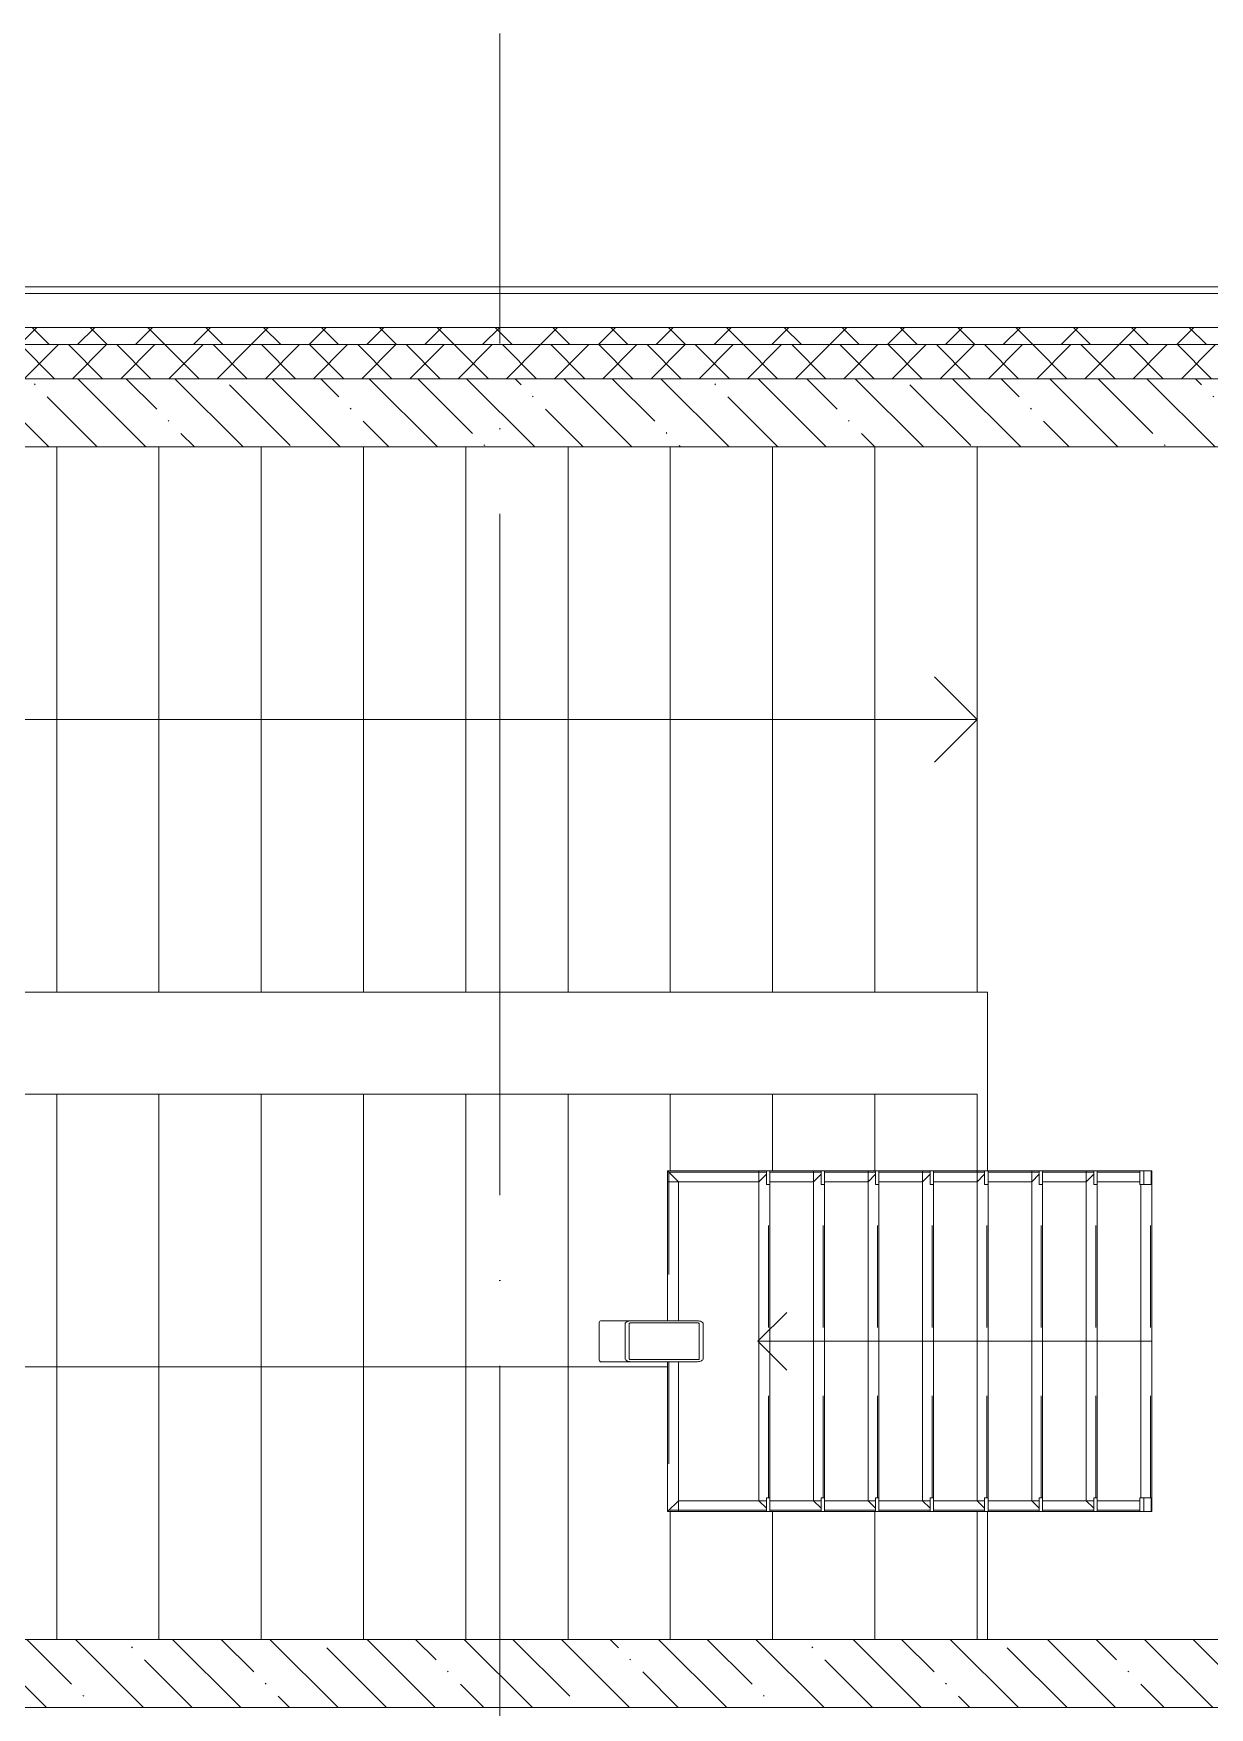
# Model space of a CAD drawing. Header units: millimetres. Extents: x -68946 to 690821, y -552984 to 293768.
# Drawn here: x -306 to 3143, y -204566 to -199653 of the extents above; entities that cross this region are included whole.
import ezdxf

# ---------------------------------------------------------------- set-up
doc = ezdxf.new("R2010")
doc.units = ezdxf.units.MM
doc.linetypes.add('ADSK_Линия сетки', pattern=[2500, 2000, -250, 0, -250])
doc.linetypes.add('ADSK_Невидимые', pattern=[500, 300, -200])
for name, color, linetype, lineweight in [('A-DETL-____-THIN', 250, 'Continuous', 9), ('A-FLOR-____-OTLN', 250, 'Continuous', 9), ('A-GENM-____-HDLN', 250, 'ADSK_Невидимые', 9), ('A-GENM-____-MCUT', 250, 'Continuous', 25), ('A-GENM-____-OTLN', 250, 'Continuous', 9), ('A-WALL-____-MCUT', 250, 'Continuous', 13), ('A-WALL-____-PATT', 250, 'Continuous', 13), ('A-WALL-FNSH-MCUT', 250, 'Continuous', 13), ('S-GRID-____-OTLN', 250, 'Continuous', 9), ('S-STRS-____-OTLN', 250, 'Continuous', 5)]:
    doc.layers.add(name, color=color, linetype=linetype, lineweight=lineweight)
pattern_1 = [(135, (-3188.22, -259241.39), (-142.5612, -142.5612), []), (135, (-3045.66, -259241.39), (-142.5612, -142.5612), [252.016, -50.403, 3.353, -47.05])]

# ---------------------------------------------------------------- blocks, each defined once
blk = doc.blocks.new('ОМ_Труба_ГОСТ 8639-82 - ОМ_Труба_ГОСТ 8639-82-25160815-АР1_Маркировочный план 3 этажа')
at = {"layer": 'A-GENM-____-OTLN', "lineweight": 5}
for p, q in [((4540.9, 55699), (4540.9, 55801)), ((4634.8, 55810), (4545.6, 55810)), ((4617.6, 55699), (4617.6, 55801)), ((4629.1, 55801), (4629.1, 55699)), ((4634.8, 55810), (4829.4, 55810)), ((4829.4, 55804), (4634.8, 55804)), ((4835.1, 55699), (4835.1, 55801)), ((4846.6, 55801), (4846.6, 55699)), ((4545.6, 55690), (4634.8, 55690)), ((4634.8, 55696), (4829.4, 55696)), ((4829.4, 55690), (4634.8, 55690))]:
    blk.add_line(p, q, dxfattribs=at)
at = {"layer": 'A-GENM-____-OTLN', "lineweight": 5, "flags": 128}
for points in [[(4617.6, 55801), (4618, 55802.8), (4618.9, 55804.4), (4620.5, 55806), (4622.7, 55807.4), (4625.3, 55808.5), (4628.2, 55809.3), (4631.5, 55809.8), (4634.8, 55810)], [(4634.8, 55804), (4633.7, 55803.9), (4632.6, 55803.8), (4631.6, 55803.5), (4630.8, 55803.1), (4630, 55802.7), (4629.5, 55802.1), (4629.2, 55801.6), (4629.1, 55801)], [(4829.4, 55810), (4832.8, 55809.8), (4836, 55809.3), (4839, 55808.5), (4841.6, 55807.4), (4843.7, 55806), (4845.3, 55804.4), (4846.3, 55802.8), (4846.6, 55801)], [(4835.1, 55801), (4835, 55801.6), (4834.7, 55802.1), (4834.2, 55802.7), (4833.5, 55803.1), (4832.6, 55803.5), (4831.6, 55803.8), (4830.5, 55803.9), (4829.4, 55804)], [(4634.8, 55690), (4631.5, 55690.2), (4628.2, 55690.7), (4625.3, 55691.5), (4622.7, 55692.6), (4620.5, 55694), (4618.9, 55695.6), (4618, 55697.2), (4617.6, 55699)], [(4629.1, 55699), (4629.2, 55698.4), (4629.5, 55697.9), (4630, 55697.3), (4630.8, 55696.9), (4631.6, 55696.5), (4632.6, 55696.2), (4633.7, 55696.1), (4634.8, 55696)], [(4846.6, 55699), (4846.3, 55697.2), (4845.3, 55695.6), (4843.7, 55694), (4841.6, 55692.6), (4839, 55691.5), (4836, 55690.7), (4832.8, 55690.2), (4829.4, 55690)], [(4829.4, 55696), (4830.5, 55696.1), (4831.6, 55696.2), (4832.6, 55696.5), (4833.5, 55696.9), (4834.2, 55697.3), (4834.7, 55697.9), (4835, 55698.4), (4835.1, 55699)]]:
    blk.add_lwpolyline(points, dxfattribs=at)
at = {"layer": 'A-GENM-____-OTLN', "lineweight": 5}
for centre, start_param, end_param in [((4545.6, 55801), 0, 1.570796), ((4545.6, 55699), 1.570796, 3.141593)]:
    blk.add_ellipse(centre, major_axis=(0, 9), ratio=0.524097, start_param=start_param, end_param=end_param, dxfattribs=at)
blk = doc.blocks.new('ОМ_Уголок_ГОСТ 8509-93 - ОМ_Уголок_ГОСТ 8509-93-25102386-АР1_Маркировочный план 3 этажа')
at = {"layer": 'A-GENM-____-HDLN'}
for p, q in [((4, -4), (440, -4)), ((560, -4), (996, -4))]:
    blk.add_line(p, q, dxfattribs=at)
at = {"layer": 'A-GENM-____-OTLN', "lineweight": 5}
for p, q in [((440, 0), (0, 0)), ((32, -32), (0, 0)), ((32, -32), (440, -32)), ((1000, 0), (560, 0)), ((560, -32), (1000, -32)), ((1000, -32), (1000, 0))]:
    blk.add_line(p, q, dxfattribs=at)
blk = doc.blocks.new('ОМ_Уголок_ГОСТ 8509-93 - ОМ_Уголок_ГОСТ 8509-93-V5-АР1_Маркировочный план 3 этажа')
at = {"layer": 'A-GENM-____-HDLN'}
blk.add_line((40, -4), (960, -4), dxfattribs=at)
at = {"layer": 'A-GENM-____-OTLN', "lineweight": 5}
for p, q in [((32, -32), (10, -10)), ((32, -32), (1000, -32)), ((960, 0), (40, 0)), ((1000, -32), (1000, -10))]:
    blk.add_line(p, q, dxfattribs=at)
blk = doc.blocks.new('ОМ_Уголок_ГОСТ 8509-93 - ОМ_Уголок_ГОСТ 8509-93-25102387-АР1_Маркировочный план 3 этажа')
at = {"layer": 'A-GENM-____-HDLN'}
blk.add_line((10, -4), (296, -4), dxfattribs=at)
at = {"layer": 'A-GENM-____-OTLN', "lineweight": 5}
for p, q in [((300, 0), (10, 0)), ((32, -32), (10, -10)), ((32, -32), (300, -32)), ((300, -32), (300, 0))]:
    blk.add_line(p, q, dxfattribs=at)
blk = doc.blocks.new('ОМ_Уголок_ГОСТ 8509-93 - ОМ_Уголок_ГОСТ 8509-93-V6-АР1_Маркировочный план 3 этажа')
at = {"layer": 'A-GENM-____-HDLN'}
blk.add_line((4, -4), (290, -4), dxfattribs=at)
at = {"layer": 'A-GENM-____-OTLN', "lineweight": 5}
for p, q in [((290, 0), (0, 0)), ((32, -32), (0, 0)), ((32, -32), (290, -32))]:
    blk.add_line(p, q, dxfattribs=at)
blk = doc.blocks.new('ОМ_Уголок_ГОСТ 8509-93 - ОМ_Уголок_ГОСТ 8509-93-V8-АР1_Маркировочный план 3 этажа')
at = {"layer": 'A-GENM-____-HDLN'}
blk.add_line((10, -4), (160, -4), dxfattribs=at)
at = {"layer": 'A-GENM-____-OTLN', "lineweight": 5}
for p, q in [((160, 0), (10, 0)), ((32, -32), (10, -10)), ((32, -32), (160, -32))]:
    blk.add_line(p, q, dxfattribs=at)
blk = doc.blocks.new('ОМ_Уголок_ГОСТ 8509-93 - ОМ_Уголок_ГОСТ 8509-93-V9-АР1_Маркировочный план 3 этажа')
at = {"layer": 'A-GENM-____-HDLN'}
blk.add_line((140, -4), (290, -4), dxfattribs=at)
at = {"layer": 'A-GENM-____-OTLN', "lineweight": 5}
for p, q in [((290, 0), (140, 0)), ((140, -32), (290, -32))]:
    blk.add_line(p, q, dxfattribs=at)
blk = doc.blocks.new('ОМ_Уголок_ГОСТ 8509-93 - ОМ_Уголок_ГОСТ 8509-93-V10-АР1_Маркировочный план 3 этажа')
at = {"layer": 'A-GENM-____-HDLN'}
blk.add_line((40, -4), (960, -4), dxfattribs=at)
at = {"layer": 'A-GENM-____-OTLN', "lineweight": 5}
for p, q in [((960, 0), (40, 0)), ((40, -32), (960, -32))]:
    blk.add_line(p, q, dxfattribs=at)
blk = doc.blocks.new('ОМ_Уголок_ГОСТ 8509-93 - ОМ_Уголок_ГОСТ 8509-93-V11-АР1_Маркировочный план 3 этажа')
at = {"layer": 'A-GENM-____-HDLN'}
blk.add_line((34.6, -4), (160, -4), dxfattribs=at)
at = {"layer": 'A-GENM-____-OTLN', "lineweight": 5}
for p, q in [((160, 0), (34.6, 0)), ((34.6, -32), (160, -32))]:
    blk.add_line(p, q, dxfattribs=at)
blk = doc.blocks.new('ОМ_Уголок_ГОСТ 8509-93 - ОМ_Уголок_ГОСТ 8509-93-V12-АР1_Маркировочный план 3 этажа')
at = {"layer": 'A-GENM-____-HDLN'}
blk.add_line((140, -4), (265.4, -4), dxfattribs=at)
at = {"layer": 'A-GENM-____-OTLN', "lineweight": 5}
for p, q in [((265.4, 0), (140, 0)), ((140, -32), (265.4, -32))]:
    blk.add_line(p, q, dxfattribs=at)
blk = doc.blocks.new('ОМ_Полоса_Трапеция прямоугольная_Прокат_ГОСТ 103-2006 - ОМ_Полоса_Трапеция прямоугольная_Прокат_ГОСТ 103-2006-25167889-АР1_Маркировочный план 3 этажа')
at = {"layer": 'A-GENM-____-OTLN', "lineweight": 5}
for p, q in [((5032.1, 55290), (5042.1, 55290)), ((5032.1, 55250), (5032.1, 55290)), ((5042.1, 55290), (5042.1, 55250)), ((5042.1, 55250), (5032.1, 55250))]:
    blk.add_line(p, q, dxfattribs=at)
blk = doc.blocks.new('ОМ_Полоса_Трапеция прямоугольная_Прокат_ГОСТ 103-2006 - ОМ_Полоса_Трапеция прямоугольная_Прокат_ГОСТ 103-2006-V13-АР1_Маркировочный план 3 этажа')
at = {"layer": 'A-GENM-____-MCUT', "lineweight": 5}
for p, q in [((5682.1, 55290), (5672.1, 55290)), ((5672.1, 55290), (5672.1, 55250)), ((5682.1, 55250), (5682.1, 55290)), ((5672.1, 55250), (5682.1, 55250))]:
    blk.add_line(p, q, dxfattribs=at)
blk = doc.blocks.new('ОМ_Полоса_Трапеция прямоугольная_Прокат_ГОСТ 103-2006 - ОМ_Полоса_Трапеция прямоугольная_Прокат_ГОСТ 103-2006-V14-АР1_Маркировочный план 3 этажа')
at = {"layer": 'A-GENM-____-MCUT', "lineweight": 5}
for p, q in [((5842.1, 55290), (5832.1, 55290)), ((5832.1, 55290), (5832.1, 55250)), ((5842.1, 55250), (5842.1, 55290)), ((5832.1, 55250), (5842.1, 55250))]:
    blk.add_line(p, q, dxfattribs=at)
blk = doc.blocks.new('ОМ_Полоса_Трапеция прямоугольная_Прокат_ГОСТ 103-2006 - ОМ_Полоса_Трапеция прямоугольная_Прокат_ГОСТ 103-2006-V15-АР1_Маркировочный план 3 этажа')
at = {"layer": 'A-GENM-____-MCUT', "lineweight": 5}
for p, q in [((6002.1, 55290), (5992.1, 55290)), ((5992.1, 55290), (5992.1, 55250)), ((6002.1, 55250), (6002.1, 55290)), ((5992.1, 55250), (6002.1, 55250))]:
    blk.add_line(p, q, dxfattribs=at)
blk = doc.blocks.new('ОМ_Полоса_Прокат_ГОСТ 103-2006 - ОМ_Полоса_Прокат_ГОСТ 103-2006-25164144-АР1_Маркировочный план 3 этажа')
at = {"layer": 'A-GENM-____-OTLN', "lineweight": 5}
for p, q in [((6162.1, 55290), (6160.6, 55290)), ((6162.1, 55250), (6162.1, 55290)), ((6160.6, 55250), (6162.1, 55250))]:
    blk.add_line(p, q, dxfattribs=at)
blk = doc.blocks.new('ОМ_Полоса_Прокат_ГОСТ 103-2006 - ОМ_Полоса_Прокат_ГОСТ 103-2006-37318159-АР1_Маркировочный план 3 этажа')
at = {"layer": 'A-GENM-____-MCUT', "lineweight": 5}
for p, q in [((6139.2, 55290), (6127.5, 55290)), ((6127.5, 55290), (6127.5, 55250)), ((6139.2, 55250), (6139.2, 55290)), ((6127.5, 55250), (6139.2, 55250))]:
    blk.add_line(p, q, dxfattribs=at)
at = {"layer": 'A-GENM-____-OTLN', "lineweight": 5}
for p, q in [((6139.2, 55290), (6160.6, 55290)), ((6160.6, 55290), (6160.6, 55250)), ((6160.6, 55250), (6139.2, 55250))]:
    blk.add_line(p, q, dxfattribs=at)
blk = doc.blocks.new('ОМ_Полоса_Трапеция прямоугольная_Прокат_ГОСТ 103-2006 - ОМ_Полоса_Трапеция прямоугольная_Прокат_ГОСТ 103-2006-25167845-АР1_Маркировочный план 3 этажа')
at = {"layer": 'A-GENM-____-OTLN', "lineweight": 5}
for p, q in [((5032.1, 56210), (5032.1, 56250)), ((5032.1, 56250), (5042.1, 56250)), ((5042.1, 56210), (5032.1, 56210)), ((5042.1, 56250), (5042.1, 56210))]:
    blk.add_line(p, q, dxfattribs=at)
blk = doc.blocks.new('ОМ_Полоса_Трапеция прямоугольная_Прокат_ГОСТ 103-2006 - ОМ_Полоса_Трапеция прямоугольная_Прокат_ГОСТ 103-2006-V16-АР1_Маркировочный план 3 этажа')
at = {"layer": 'A-GENM-____-MCUT', "lineweight": 5}
for p, q in [((5682.1, 56250), (5672.1, 56250)), ((5672.1, 56250), (5672.1, 56210)), ((5672.1, 56210), (5682.1, 56210)), ((5682.1, 56210), (5682.1, 56250))]:
    blk.add_line(p, q, dxfattribs=at)
blk = doc.blocks.new('ОМ_Полоса_Трапеция прямоугольная_Прокат_ГОСТ 103-2006 - ОМ_Полоса_Трапеция прямоугольная_Прокат_ГОСТ 103-2006-V17-АР1_Маркировочный план 3 этажа')
at = {"layer": 'A-GENM-____-MCUT', "lineweight": 5}
for p, q in [((5842.1, 56250), (5832.1, 56250)), ((5832.1, 56250), (5832.1, 56210)), ((5832.1, 56210), (5842.1, 56210)), ((5842.1, 56210), (5842.1, 56250))]:
    blk.add_line(p, q, dxfattribs=at)
blk = doc.blocks.new('ОМ_Полоса_Трапеция прямоугольная_Прокат_ГОСТ 103-2006 - ОМ_Полоса_Трапеция прямоугольная_Прокат_ГОСТ 103-2006-V18-АР1_Маркировочный план 3 этажа')
at = {"layer": 'A-GENM-____-MCUT', "lineweight": 5}
for p, q in [((6002.1, 56250), (5992.1, 56250)), ((5992.1, 56250), (5992.1, 56210)), ((5992.1, 56210), (6002.1, 56210)), ((6002.1, 56210), (6002.1, 56250))]:
    blk.add_line(p, q, dxfattribs=at)
blk = doc.blocks.new('ОМ_Полоса_Прокат_ГОСТ 103-2006 - ОМ_Полоса_Прокат_ГОСТ 103-2006-25164100-АР1_Маркировочный план 3 этажа')
at = {"layer": 'A-GENM-____-OTLN', "lineweight": 5}
for p, q in [((6162.1, 56250), (6160.6, 56250)), ((6160.6, 56210), (6162.1, 56210)), ((6162.1, 56210), (6162.1, 56250))]:
    blk.add_line(p, q, dxfattribs=at)
blk = doc.blocks.new('ОМ_Полоса_Прокат_ГОСТ 103-2006 - ОМ_Полоса_Прокат_ГОСТ 103-2006-37318203-АР1_Маркировочный план 3 этажа')
at = {"layer": 'A-GENM-____-MCUT', "lineweight": 5}
for p, q in [((6139.2, 56250), (6127.5, 56250)), ((6127.5, 56250), (6127.5, 56210)), ((6127.5, 56210), (6139.2, 56210)), ((6139.2, 56210), (6139.2, 56250))]:
    blk.add_line(p, q, dxfattribs=at)
at = {"layer": 'A-GENM-____-OTLN', "lineweight": 5}
for p, q in [((6139.2, 56250), (6160.6, 56250)), ((6160.6, 56210), (6139.2, 56210)), ((6160.6, 56250), (6160.6, 56210))]:
    blk.add_line(p, q, dxfattribs=at)

msp = doc.modelspace()

# ---------------------------------------------------------------- hatches: boundary and pattern name
at = {"layer": 'A-WALL-____-PATT', "lineweight": 15, "true_color": 0x000000}
h = msp.add_hatch(dxfattribs=at)
h.set_pattern_fill('FP_16', color=18, style=0, pattern_type=2)
h.set_pattern_definition([(135, (-3188.22, -259241.39), (-84.85281, -84.85281), []), (225, (-3188.22, -259241.39), (84.85281, -84.85281), [])])
h.paths.add_polyline_path([(59832.0058, -200566.3892), (66071.7763, -200566.3892), (66071.7763, -200516.3892), (59832.0058, -200516.3892)])
h.paths.add_polyline_path([(58281.5715, -200566.3892), (58632.0058, -200566.3892), (58632.0058, -200516.3892), (57981.7763, -200516.3892), (57981.7763, -200566.3892), (58109.3968, -200566.3892)])
h.paths.add_polyline_path([(56379.2388, -200566.3892), (57081.7763, -200566.3892), (57081.7763, -200516.3892), (49662.0053, -200516.3892), (49662.0053, -200566.3892), (54072.3616, -200566.3892)])
h.paths.add_polyline_path([(47762.0053, -200566.3892), (48412.0053, -200566.3892), (48412.0053, -200516.3892), (47762.0053, -200516.3892)])
h.paths.add_polyline_path([(46461.7544, -200566.3892), (46862.0053, -200566.3892), (46862.0053, -200516.3892), (45362.0053, -200516.3892), (45362.0053, -200566.3892), (46361.3368, -200566.3892)])
h.paths.add_polyline_path([(42537.9752, -200566.3892), (42562.0053, -200566.3892), (42562.0053, -200516.3892), (41012.0053, -200516.3892), (41012.0053, -200566.3892), (42161.7544, -200566.3892)])
h.paths.add_polyline_path([(37361.5805, -200566.3892), (38212.0053, -200566.3892), (38212.0053, -200516.3892), (36662.0053, -200516.3892), (36662.0053, -200566.3892)])
h.paths.add_polyline_path([(33310.4662, -200566.3892), (33861.7763, -200566.3892), (33861.7763, -200516.3892), (32312.0053, -200516.3892), (32312.0053, -200566.3892), (33161.7544, -200566.3892)])
h.paths.add_polyline_path([(34761.7763, -200566.3892), (35412.0053, -200566.3892), (35412.0053, -200516.3892), (34761.7763, -200516.3892)])
h.paths.add_polyline_path([(28696.7116, -200566.3892), (29512.0053, -200566.3892), (29512.0053, -200516.3892), (27961.7763, -200516.3892), (27961.7763, -200566.3892), (28636.7763, -200566.3892)])
h.paths.add_polyline_path([(23686.7763, -200566.3892), (25161.7763, -200566.3892), (25161.7763, -200516.3892), (20706.7763, -200516.3892), (20706.7763, -200566.3892), (21936.7763, -200566.3892)])
h.paths.add_polyline_path([(19456.7763, -200566.3892), (19456.7763, -200516.3892), (18716.7544, -200516.3892), (18716.7544, -200566.3892), (18892.4832, -200566.3892)])
h.paths.add_polyline_path([(11395.1321, -200566.3892), (17816.7544, -200566.3892), (17816.7544, -200516.3892), (9561.7544, -200516.3892), (9561.7544, -200566.3892), (10818.4128, -200566.3892)])
h.paths.add_polyline_path([(6661.7983, -200566.3892), (6761.7544, -200566.3892), (6761.7544, -200516.3892), (5561.7544, -200516.3892), (5561.7544, -200566.3892), (6541.7983, -200566.3892)])
h.paths.add_polyline_path([(2486.8039, -200566.3892), (4361.7544, -200566.3892), (4361.7544, -200516.3892), (-3538.2456, -200516.3892), (-3538.2456, -200566.3892), (2461.8039, -200566.3892)])
h = msp.add_hatch(dxfattribs=at)
h.set_pattern_fill('FP_17', color=18, style=0, pattern_type=2)
h.set_pattern_definition([(45, (-3188.22, -259241.39), (-70.71068, 70.71068), []), (135, (-3188.22, -259241.39), (-70.71068, -70.71068), [])])
h.paths.add_polyline_path([(17162.3253, -200666.3892), (17816.7544, -200666.3283), (17816.7544, -200566.3892), (9561.7544, -200566.3892), (9561.7544, -200666.3892), (14855.448, -200666.3892)])
h.paths.add_polyline_path([(63299.8706, -200666.3892), (66001.7763, -200666.3283), (66001.7763, -200599.7225), (66071.7763, -200566.3892), (59832.0058, -200566.3892), (59832.0058, -200666.3892), (60561.7544, -200666.3892)])
h.paths.add_polyline_path([(58632.0058, -200666.3892), (58632.0058, -200566.3892), (57981.7763, -200566.3892), (57981.7763, -200666.3892), (58109.3968, -200666.3892)])
h.paths.add_polyline_path([(50291.7763, -200666.3892), (57081.7763, -200666.3283), (57081.7763, -200566.3892), (49662.0053, -200566.3892), (49662.0053, -200666.3892)])
h.paths.add_polyline_path([(46862.0053, -200666.3892), (46862.0053, -200566.3892), (45362.0053, -200566.3892), (45362.0053, -200666.3892), (46861.7544, -200666.388)])
h.paths.add_polyline_path([(48412.0053, -200666.3892), (48412.0053, -200566.3892), (47762.0053, -200566.3892), (47762.0053, -200666.3892)])
h.paths.add_polyline_path([(42562.0053, -200666.3892), (42562.0053, -200566.3892), (41012.0053, -200566.3892), (41012.0053, -200666.3892), (42561.7544, -200666.388)])
h.paths.add_polyline_path([(37561.5805, -200666.3892), (38212.0053, -200666.3283), (38212.0053, -200566.3892), (36662.0053, -200566.3892), (36662.0053, -200666.3892), (37475.0852, -200666.3892)])
h.paths.add_polyline_path([(33861.7763, -200666.3892), (33861.7763, -200566.3892), (32312.0053, -200566.3892), (32312.0053, -200666.3892), (33310.4662, -200666.3892)])
h.paths.add_polyline_path([(35412.0053, -200666.3892), (35412.0053, -200566.3892), (34761.7763, -200566.3892), (34761.7763, -200666.3892)])
h.paths.add_polyline_path([(29446.7763, -200666.3892), (29512.0053, -200666.3283), (29512.0053, -200566.3892), (27961.7763, -200566.3892), (27961.7763, -200666.3892), (28696.7116, -200666.3892)])
h.paths.add_polyline_path([(23886.7763, -200666.3892), (25161.7763, -200666.3283), (25161.7763, -200566.3892), (20706.7763, -200566.3892), (20706.7763, -200666.3892), (23886.7577, -200666.3886)])
h.paths.add_polyline_path([(18716.7544, -200666.3892), (19456.7763, -200666.3283), (19456.7763, -200566.3892), (18716.7544, -200566.3892), (18716.7544, -200666.3283)])
h.paths.add_polyline_path([(6761.7544, -200666.3892), (6761.7544, -200566.3892), (5561.7544, -200566.3892), (5561.7544, -200666.3892), (6661.7983, -200666.3892)])
h.paths.add_polyline_path([(2461.8039, -200666.3892), (4361.7544, -200666.3892), (4361.7544, -200566.3892), (-3488.2456, -200566.3892), (-3488.2456, -200666.3892), (-1292.6929, -200666.3892)])
h = msp.add_hatch(dxfattribs=at)
h.set_pattern_fill('FP_24', color=18, style=0, pattern_type=2)
h.set_pattern_definition(pattern_1)
h.paths.add_polyline_path([(-1438.1961, -200866.3892), (4361.7544, -200866.3892), (4361.7544, -200666.3892), (-3193.2237, -200666.3892), (-3193.2237, -200866.3892), (-3188.1847, -200866.3892)])
h.paths.add_polyline_path([(5627.9389, -200866.3892), (5711.7763, -200866.3892), (5711.7763, -200666.3892), (5561.7544, -200666.3892), (5561.7544, -200866.3892)])
h = msp.add_hatch(dxfattribs=at)
h.set_pattern_fill('FP_24', color=18, style=0, pattern_type=2)
h.set_pattern_definition(pattern_1)
h.paths.add_polyline_path([(2167.623, -204566.3886), (3871.7763, -204566.3886), (3871.7763, -204366.3886), (-3388.1847, -204366.3886), (-3388.1847, -204566.3886), (1014.1844, -204566.3886)])
h.paths.add_polyline_path([(5700.9655, -204566.3886), (5711.7763, -204566.3886), (5711.7763, -204366.3886), (5511.7763, -204366.3886), (5511.7763, -204566.3886), (5627.9389, -204566.3886)])

# ---------------------------------------------------------------- linework, layer by layer
at = {"layer": 'A-DETL-____-THIN', "color": 18, "true_color": 0x000000}
for p, q in [((1818.3702, -203491.3892), (1903.2231, -203406.5364)), ((2973.8877, -203491.3892), (1818.3702, -203491.3892)), ((1818.3702, -203491.3892), (1903.2231, -203576.242))]:
    msp.add_line(p, q, dxfattribs=at)
at = {"layer": 'A-FLOR-____-OTLN', "color": 18, "lineweight": 5, "true_color": 0x000000}
for p, q in [((2461.8039, -200866.3892), (2461.8039, -202466.3892)), ((2461.8039, -202466.3892), (2491.7763, -202466.3892)), ((2491.7763, -202466.3892), (2491.7763, -202991.3892)), ((2491.7763, -203991.3892), (2491.7763, -204366.3886))]:
    msp.add_line(p, q, dxfattribs=at)
at = {"layer": 'A-WALL-____-MCUT', "color": 18, "lineweight": 15, "true_color": 0x000000}
for p, q in [((4361.7544, -200416.3892), (-3638.2456, -200416.3892)), ((4361.7544, -200516.3892), (-3538.2456, -200516.3892)), ((4361.7544, -200566.3892), (-3488.2456, -200566.3892)), ((4361.7544, -200666.3892), (-3193.2237, -200666.3892)), ((-3193.2237, -200866.3892), (4361.7544, -200866.3892)), ((3841.7763, -204366.3886), (-3188.1847, -204366.3886)), ((-3388.1847, -204566.3886), (3841.7763, -204566.3886))]:
    msp.add_line(p, q, dxfattribs=at)
at = {"layer": 'A-WALL-FNSH-MCUT', "lineweight": 15}
msp.add_line((4361.7544, -200396.3892), (-3658.2456, -200396.3892), dxfattribs=at)
at = {"layer": 'S-GRID-____-OTLN', "color": 18, "linetype": 'ADSK_Линия сетки', "true_color": 0x000000}
for p, q in [((1061.7763, -220563.733), (1061.7763, -199653.1503)), ((-6757.7749, -200866.3886), (70471.963, -200866.3886))]:
    msp.add_line(p, q, dxfattribs=at)
at = {"layer": 'S-STRS-____-OTLN', "color": 18, "true_color": 0x000000}
for p, q in [((-238.1961, -200866.3892), (-238.1961, -202466.3892)), ((-238.1961, -200866.3892), (-238.1961, -202466.3892)), ((61.8039, -200866.3892), (61.8039, -202466.3892)), ((61.8039, -200866.3892), (61.8039, -202466.3892)), ((361.8039, -200866.3892), (361.8039, -202466.3892)), ((361.8039, -200866.3892), (361.8039, -202466.3892)), ((661.8039, -200866.3892), (661.8039, -202466.3892)), ((661.8039, -200866.3892), (661.8039, -202466.3892)), ((961.8039, -200866.3892), (961.8039, -202466.3892)), ((961.8039, -200866.3892), (961.8039, -202466.3892)), ((1261.8039, -200866.3892), (1261.8039, -202466.3892)), ((1261.8039, -200866.3892), (1261.8039, -202466.3892)), ((1561.8039, -200866.3892), (1561.8039, -202466.3892)), ((1561.8039, -200866.3892), (1561.8039, -202466.3892)), ((1861.8039, -200866.3892), (1861.8039, -202466.3892)), ((1861.8039, -200866.3892), (1861.8039, -202466.3892)), ((2161.8039, -200866.3892), (2161.8039, -202466.3892)), ((2161.8039, -200866.3892), (2161.8039, -202466.3892)), ((2461.8039, -200866.3892), (2461.8039, -202466.3892)), ((-538.1961, -202466.3892), (-238.1961, -202466.3892)), ((-238.1961, -202466.3892), (61.8039, -202466.3892)), ((61.8039, -202466.3892), (361.8039, -202466.3892)), ((361.8039, -202466.3892), (661.8039, -202466.3892)), ((661.8039, -202466.3892), (961.8039, -202466.3892)), ((961.8039, -202466.3892), (1261.8039, -202466.3892)), ((1261.8039, -202466.3892), (1561.8039, -202466.3892)), ((1561.8039, -202466.3892), (1861.8039, -202466.3892)), ((1861.8039, -202466.3892), (2161.8039, -202466.3892)), ((2161.8039, -202466.3892), (2461.8039, -202466.3892)), ((-238.1961, -202766.3886), (-538.1961, -202766.3886)), ((61.8039, -202766.3886), (-238.1961, -202766.3886)), ((-238.1961, -204366.3886), (-238.1961, -202766.3886)), ((-238.1961, -204366.3886), (-238.1961, -202766.3886)), ((361.8039, -202766.3886), (61.8039, -202766.3886)), ((61.8039, -204366.3886), (61.8039, -202766.3886)), ((61.8039, -204366.3886), (61.8039, -202766.3886)), ((661.8039, -202766.3886), (361.8039, -202766.3886)), ((361.8039, -204366.3886), (361.8039, -202766.3886)), ((361.8039, -204366.3886), (361.8039, -202766.3886)), ((961.8039, -202766.3886), (661.8039, -202766.3886)), ((661.8039, -204366.3886), (661.8039, -202766.3886)), ((661.8039, -204366.3886), (661.8039, -202766.3886)), ((1261.8039, -202766.3886), (961.8039, -202766.3886)), ((961.8039, -204366.3886), (961.8039, -202766.3886)), ((961.8039, -204366.3886), (961.8039, -202766.3886)), ((1561.8039, -202766.3886), (1261.8039, -202766.3886)), ((1261.8039, -204366.3886), (1261.8039, -202766.3886)), ((1261.8039, -204366.3886), (1261.8039, -202766.3886)), ((1861.8039, -202766.3886), (1561.8039, -202766.3886)), ((1561.8039, -202991.3892), (1561.8039, -202766.3886)), ((1561.8039, -202991.3892), (1561.8039, -202766.3886)), ((2161.8039, -202766.3886), (1861.8039, -202766.3886)), ((1861.8039, -202991.3892), (1861.8039, -202766.3886)), ((1861.8039, -202991.3892), (1861.8039, -202766.3886)), ((2461.8039, -202766.3886), (2161.8039, -202766.3886)), ((2161.8039, -202991.3892), (2161.8039, -202766.3886)), ((2161.8039, -202991.3892), (2161.8039, -202766.3886)), ((2461.8039, -202991.3892), (2461.8039, -202766.3886)), ((2461.8039, -202991.3892), (2461.8039, -202766.3886)), ((1561.8039, -204366.3886), (1561.8039, -203991.3892)), ((1561.8039, -204366.3886), (1561.8039, -203991.3892)), ((1861.8039, -204366.3886), (1861.8039, -203991.3892)), ((1861.8039, -204366.3886), (1861.8039, -203991.3892)), ((2161.8039, -204366.3886), (2161.8039, -203991.3892)), ((2161.8039, -204366.3886), (2161.8039, -203991.3892)), ((2461.8039, -204366.3886), (2461.8039, -203991.3892)), ((2461.8039, -204366.3886), (2461.8039, -203991.3892))]:
    msp.add_line(p, q, dxfattribs=at)
at = {"layer": 'S-STRS-____-OTLN', "color": 18, "lineweight": 9, "true_color": 0x000000}
for p, q in [((2461.8039, -201666.3892), (2336.8039, -201541.3892)), ((-538.1961, -201666.3892), (-238.1961, -201666.3892)), ((-238.1961, -201666.3892), (61.8039, -201666.3892)), ((61.8039, -201666.3892), (361.8039, -201666.3892)), ((361.8039, -201666.3892), (661.8039, -201666.3892)), ((661.8039, -201666.3892), (961.8039, -201666.3892)), ((961.8039, -201666.3892), (1261.8039, -201666.3892)), ((1261.8039, -201666.3892), (1561.8039, -201666.3892)), ((1561.8039, -201666.3892), (1861.8039, -201666.3892)), ((1861.8039, -201666.3892), (2161.8039, -201666.3892)), ((2161.8039, -201666.3892), (2461.8039, -201666.3892)), ((2461.8039, -201666.3892), (2336.8039, -201791.3892)), ((-238.1961, -203566.3886), (-538.1961, -203566.3886)), ((61.8039, -203566.3886), (-238.1961, -203566.3886)), ((361.8039, -203566.3886), (61.8039, -203566.3886)), ((661.8039, -203566.3886), (361.8039, -203566.3886)), ((961.8039, -203566.3886), (661.8039, -203566.3886)), ((1261.8039, -203566.3886), (961.8039, -203566.3886)), ((1553.8877, -203566.3886), (1261.8039, -203566.3886))]:
    msp.add_line(p, q, dxfattribs=at)

# ---------------------------------------------------------------- block references
at = {"layer": 'A-GENM-____-OTLN', "color": 18, "lineweight": 5, "true_color": 0x000000, "extrusion": (0, 0, -1)}
for name, p, rotation in [('ОМ_Уголок_ГОСТ 8509-93 - ОМ_Уголок_ГОСТ 8509-93-25102386-АР1_Маркировочный план 3 этажа', (-1553.8877, -202991.3892), 269.9999999999998), ('ОМ_Уголок_ГОСТ 8509-93 - ОМ_Уголок_ГОСТ 8509-93-V5-АР1_Маркировочный план 3 этажа', (-1853.8877, -203991.3892), 89.99999999999959), ('ОМ_Уголок_ГОСТ 8509-93 - ОМ_Уголок_ГОСТ 8509-93-V5-АР1_Маркировочный план 3 этажа', (-2013.8877, -203991.3892), 89.99999999999959), ('ОМ_Уголок_ГОСТ 8509-93 - ОМ_Уголок_ГОСТ 8509-93-V5-АР1_Маркировочный план 3 этажа', (-2173.8877, -203991.3892), 89.99999999999959), ('ОМ_Уголок_ГОСТ 8509-93 - ОМ_Уголок_ГОСТ 8509-93-V5-АР1_Маркировочный план 3 этажа', (-2333.8877, -203991.3892), 89.99999999999959), ('ОМ_Уголок_ГОСТ 8509-93 - ОМ_Уголок_ГОСТ 8509-93-V5-АР1_Маркировочный план 3 этажа', (-2493.8877, -203991.3892), 89.99999999999959), ('ОМ_Уголок_ГОСТ 8509-93 - ОМ_Уголок_ГОСТ 8509-93-V5-АР1_Маркировочный план 3 этажа', (-2653.8877, -203991.3892), 89.99999999999959), ('ОМ_Уголок_ГОСТ 8509-93 - ОМ_Уголок_ГОСТ 8509-93-V5-АР1_Маркировочный план 3 этажа', (-2813.8877, -203991.3892), 89.99999999999959), ('ОМ_Уголок_ГОСТ 8509-93 - ОМ_Уголок_ГОСТ 8509-93-V10-АР1_Маркировочный план 3 этажа', (-2973.8877, -203991.3892), 89.99999999999959), ('ОМ_Уголок_ГОСТ 8509-93 - ОМ_Уголок_ГОСТ 8509-93-V6-АР1_Маркировочный план 3 этажа', (-1553.8877, -203991.3892), 180), ('ОМ_Уголок_ГОСТ 8509-93 - ОМ_Уголок_ГОСТ 8509-93-V9-АР1_Маркировочный план 3 этажа', (-1713.8877, -203991.3892), 180), ('ОМ_Уголок_ГОСТ 8509-93 - ОМ_Уголок_ГОСТ 8509-93-V9-АР1_Маркировочный план 3 этажа', (-1873.8877, -203991.3892), 180), ('ОМ_Уголок_ГОСТ 8509-93 - ОМ_Уголок_ГОСТ 8509-93-V9-АР1_Маркировочный план 3 этажа', (-2033.8877, -203991.3892), 180), ('ОМ_Уголок_ГОСТ 8509-93 - ОМ_Уголок_ГОСТ 8509-93-V9-АР1_Маркировочный план 3 этажа', (-2193.8877, -203991.3892), 180), ('ОМ_Уголок_ГОСТ 8509-93 - ОМ_Уголок_ГОСТ 8509-93-V9-АР1_Маркировочный план 3 этажа', (-2353.8877, -203991.3892), 180), ('ОМ_Уголок_ГОСТ 8509-93 - ОМ_Уголок_ГОСТ 8509-93-V9-АР1_Маркировочный план 3 этажа', (-2513.8877, -203991.3892), 180), ('ОМ_Уголок_ГОСТ 8509-93 - ОМ_Уголок_ГОСТ 8509-93-V12-АР1_Маркировочный план 3 этажа', (-2673.8877, -203991.3892), 180)]:
    msp.add_blockref(name, p, dxfattribs=dict(at, rotation=rotation))
for name, p in [('ОМ_Уголок_ГОСТ 8509-93 - ОМ_Уголок_ГОСТ 8509-93-25102387-АР1_Маркировочный план 3 этажа', (-1853.8877, -202991.3892)), ('ОМ_Уголок_ГОСТ 8509-93 - ОМ_Уголок_ГОСТ 8509-93-V8-АР1_Маркировочный план 3 этажа', (-2013.8877, -202991.3892)), ('ОМ_Уголок_ГОСТ 8509-93 - ОМ_Уголок_ГОСТ 8509-93-V8-АР1_Маркировочный план 3 этажа', (-2173.8877, -202991.3892)), ('ОМ_Уголок_ГОСТ 8509-93 - ОМ_Уголок_ГОСТ 8509-93-V8-АР1_Маркировочный план 3 этажа', (-2333.8877, -202991.3892)), ('ОМ_Уголок_ГОСТ 8509-93 - ОМ_Уголок_ГОСТ 8509-93-V8-АР1_Маркировочный план 3 этажа', (-2493.8877, -202991.3892)), ('ОМ_Уголок_ГОСТ 8509-93 - ОМ_Уголок_ГОСТ 8509-93-V8-АР1_Маркировочный план 3 этажа', (-2653.8877, -202991.3892)), ('ОМ_Уголок_ГОСТ 8509-93 - ОМ_Уголок_ГОСТ 8509-93-V8-АР1_Маркировочный план 3 этажа', (-2813.8877, -202991.3892)), ('ОМ_Уголок_ГОСТ 8509-93 - ОМ_Уголок_ГОСТ 8509-93-V11-АР1_Маркировочный план 3 этажа', (-2973.8877, -202991.3892))]:
    msp.add_blockref(name, p, dxfattribs=at)
at = {"layer": 'A-GENM-____-OTLN', "color": 18, "lineweight": 5, "true_color": 0x000000}
for name, p in [('ОМ_Полоса_Трапеция прямоугольная_Прокат_ГОСТ 103-2006 - ОМ_Полоса_Трапеция прямоугольная_Прокат_ГОСТ 103-2006-25167845-АР1_Маркировочный план 3 этажа', (-3188.2237, -259241.3892)), ('ОМ_Полоса_Трапеция прямоугольная_Прокат_ГОСТ 103-2006 - ОМ_Полоса_Трапеция прямоугольная_Прокат_ГОСТ 103-2006-25167845-АР1_Маркировочный план 3 этажа', (-3028.2237, -259241.3892)), ('ОМ_Полоса_Трапеция прямоугольная_Прокат_ГОСТ 103-2006 - ОМ_Полоса_Трапеция прямоугольная_Прокат_ГОСТ 103-2006-25167845-АР1_Маркировочный план 3 этажа', (-2868.2237, -259241.3892)), ('ОМ_Полоса_Трапеция прямоугольная_Прокат_ГОСТ 103-2006 - ОМ_Полоса_Трапеция прямоугольная_Прокат_ГОСТ 103-2006-25167845-АР1_Маркировочный план 3 этажа', (-2708.2237, -259241.3892)), ('ОМ_Полоса_Трапеция прямоугольная_Прокат_ГОСТ 103-2006 - ОМ_Полоса_Трапеция прямоугольная_Прокат_ГОСТ 103-2006-V16-АР1_Маркировочный план 3 этажа', (-3188.2237, -259241.3892)), ('ОМ_Полоса_Трапеция прямоугольная_Прокат_ГОСТ 103-2006 - ОМ_Полоса_Трапеция прямоугольная_Прокат_ГОСТ 103-2006-V17-АР1_Маркировочный план 3 этажа', (-3188.2237, -259241.3892)), ('ОМ_Полоса_Трапеция прямоугольная_Прокат_ГОСТ 103-2006 - ОМ_Полоса_Трапеция прямоугольная_Прокат_ГОСТ 103-2006-V18-АР1_Маркировочный план 3 этажа', (-3188.2237, -259241.3892)), ('ОМ_Полоса_Прокат_ГОСТ 103-2006 - ОМ_Полоса_Прокат_ГОСТ 103-2006-37318203-АР1_Маркировочный план 3 этажа', (-3188.2237, -259241.3892)), ('ОМ_Полоса_Прокат_ГОСТ 103-2006 - ОМ_Полоса_Прокат_ГОСТ 103-2006-25164100-АР1_Маркировочный план 3 этажа', (-3188.2237, -259241.3892)), ('ОМ_Труба_ГОСТ 8639-82 - ОМ_Труба_ГОСТ 8639-82-25160815-АР1_Маркировочный план 3 этажа', (-3188.2237, -259241.3892)), ('ОМ_Полоса_Трапеция прямоугольная_Прокат_ГОСТ 103-2006 - ОМ_Полоса_Трапеция прямоугольная_Прокат_ГОСТ 103-2006-25167889-АР1_Маркировочный план 3 этажа', (-3188.2237, -259241.3892)), ('ОМ_Полоса_Трапеция прямоугольная_Прокат_ГОСТ 103-2006 - ОМ_Полоса_Трапеция прямоугольная_Прокат_ГОСТ 103-2006-25167889-АР1_Маркировочный план 3 этажа', (-3028.2237, -259241.3892)), ('ОМ_Полоса_Трапеция прямоугольная_Прокат_ГОСТ 103-2006 - ОМ_Полоса_Трапеция прямоугольная_Прокат_ГОСТ 103-2006-25167889-АР1_Маркировочный план 3 этажа', (-2868.2237, -259241.3892)), ('ОМ_Полоса_Трапеция прямоугольная_Прокат_ГОСТ 103-2006 - ОМ_Полоса_Трапеция прямоугольная_Прокат_ГОСТ 103-2006-25167889-АР1_Маркировочный план 3 этажа', (-2708.2237, -259241.3892)), ('ОМ_Полоса_Трапеция прямоугольная_Прокат_ГОСТ 103-2006 - ОМ_Полоса_Трапеция прямоугольная_Прокат_ГОСТ 103-2006-V13-АР1_Маркировочный план 3 этажа', (-3188.2237, -259241.3892)), ('ОМ_Полоса_Трапеция прямоугольная_Прокат_ГОСТ 103-2006 - ОМ_Полоса_Трапеция прямоугольная_Прокат_ГОСТ 103-2006-V14-АР1_Маркировочный план 3 этажа', (-3188.2237, -259241.3892)), ('ОМ_Полоса_Трапеция прямоугольная_Прокат_ГОСТ 103-2006 - ОМ_Полоса_Трапеция прямоугольная_Прокат_ГОСТ 103-2006-V15-АР1_Маркировочный план 3 этажа', (-3188.2237, -259241.3892)), ('ОМ_Полоса_Прокат_ГОСТ 103-2006 - ОМ_Полоса_Прокат_ГОСТ 103-2006-37318159-АР1_Маркировочный план 3 этажа', (-3188.2237, -259241.3892)), ('ОМ_Полоса_Прокат_ГОСТ 103-2006 - ОМ_Полоса_Прокат_ГОСТ 103-2006-25164144-АР1_Маркировочный план 3 этажа', (-3188.2237, -259241.3892))]:
    msp.add_blockref(name, p, dxfattribs=at)

doc.saveas('drawing.dxf')
